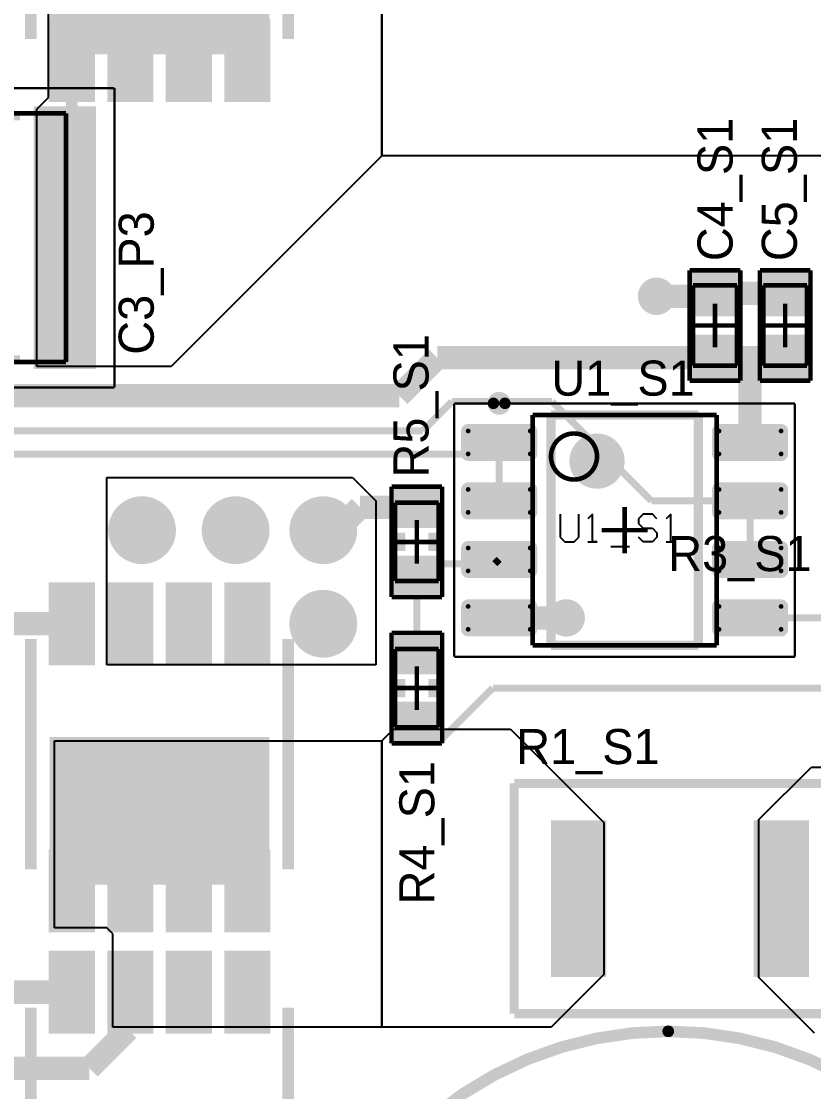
# Model space of a CAD drawing. Header units: millimetres. Extents: x 0.99 to 5.75, y 0.99 to 4.93.
# Drawn here: x 3.882 to 4.559, y 1.58 to 2.495 of the extents above; entities that cross this region are included whole.
import ezdxf

# ---------------------------------------------------------------- set-up
doc = ezdxf.new("R2010")
doc.units = ezdxf.units.MM
doc.header["$MEASUREMENT"] = 0
for name, color, linetype in [('BottomLayer', 5, 'Continuous'), ('BottomSolder', 6, 'Continuous'), ('Mechanical1', 6, 'Continuous'), ('Mechanical13', 56, 'Continuous'), ('Mechanical15', 56, 'Continuous'), ('MultiLayer', 9, 'Continuous'), ('PadHoleLayer', 156, 'Continuous'), ('TopLayer', 1, 'Continuous'), ('TopOverlay', 2, 'Continuous'), ('TopPaste', 8, 'Continuous'), ('TopSolder', 216, 'Continuous'), ('ViaHoleLayer', 16, 'Continuous')]:
    doc.layers.add(name, color=color, linetype=linetype)

# ---------------------------------------------------------------- blocks, each defined once
blk = doc.blocks.new('UCS2D151MHD1TN_1')
at = {"layer": 'BottomLayer', "const_width": 0.03}
blk.add_lwpolyline([(0.13, 0.17, 1), (0.16, 0.17, 1)], format="xyb", close=True, dxfattribs=at)
at = {"layer": 'BottomLayer'}
blk.add_solid([(-0.18, 0.14), (-0.12, 0.14), (-0.18, 0.2), (-0.12, 0.2)], dxfattribs=at)
at = {"layer": 'BottomSolder', "const_width": 0.034}
blk.add_lwpolyline([(0.128, 0.17, 1), (0.162, 0.17, 1)], format="xyb", close=True, dxfattribs=at)
at = {"layer": 'BottomSolder'}
blk.add_solid([(-0.184, 0.136), (-0.116, 0.136), (-0.184, 0.204), (-0.116, 0.204)], dxfattribs=at)
at = {"layer": 'MultiLayer', "const_width": 0.03}
blk.add_lwpolyline([(0.13, 0.17, 1), (0.16, 0.17, 1)], format="xyb", close=True, dxfattribs=at)
at = {"layer": 'MultiLayer'}
blk.add_solid([(-0.18, 0.14), (-0.12, 0.14), (-0.18, 0.2), (-0.12, 0.2)], dxfattribs=at)
at = {"layer": 'PadHoleLayer', "const_width": 0.0175}
for points in [[(-0.15875, 0.17, 1), (-0.14125, 0.17, 1)], [(0.13625, 0.17, 1), (0.15375, 0.17, 1)]]:
    blk.add_lwpolyline(points, format="xyb", close=True, dxfattribs=at)
at = {"layer": 'TopLayer', "const_width": 0.03}
blk.add_lwpolyline([(0.13, 0.17, 1), (0.16, 0.17, 1)], format="xyb", close=True, dxfattribs=at)
at = {"layer": 'TopLayer'}
blk.add_solid([(-0.18, 0.14), (-0.12, 0.14), (-0.18, 0.2), (-0.12, 0.2)], dxfattribs=at)
at = {"layer": 'TopOverlay'}
for p, q in [((-0.0550065, 0.1899838), (-0.0550065, 0.1499968)), ((-0.075, 0.1699903), (-0.0350129, 0.1699903))]:
    blk.add_line(p, q, dxfattribs=at)
for points, const_width in [([(0.3133855, 0.17, 1), (-0.3165355, 0.17, 1)], 0.01), ([(-0.3190355, 0.17, 1), (-0.3140355, 0.17, 1)], 0.005), ([(0.3108855, 0.17, 1), (0.3158855, 0.17, 1)], 0.005)]:
    blk.add_lwpolyline(points, format="xyb", close=True, dxfattribs=dict(at, const_width=const_width))
at = {"layer": 'TopSolder', "const_width": 0.034}
blk.add_lwpolyline([(0.128, 0.17, 1), (0.162, 0.17, 1)], format="xyb", close=True, dxfattribs=at)
at = {"layer": 'TopSolder'}
blk.add_solid([(-0.184, 0.136), (-0.116, 0.136), (-0.184, 0.204), (-0.116, 0.204)], dxfattribs=at)
blk = doc.blocks.new('TPH2900ENH_9')
at = {"layer": 'TopLayer'}
for points in [[(-0.031496, -0.015748), (0.031496, -0.015748), (-0.031496, 0.015748), (0.031496, 0.015748)], [(0.1009449, -0.165), (0.2190551, -0.165), (0.1009449, 0.015), (0.2190551, 0.015)], [(0.1968505, -0.015748), (0.2598425, -0.015748), (0.1968505, 0.015748), (0.2598425, 0.015748)], [(-0.031496, -0.065748), (0.031496, -0.065748), (-0.031496, -0.034252), (0.031496, -0.034252)], [(0.1968505, -0.065748), (0.2598425, -0.065748), (0.1968505, -0.034252), (0.2598425, -0.034252)], [(-0.031496, -0.115748), (0.031496, -0.115748), (-0.031496, -0.084252), (0.031496, -0.084252)], [(0.1968505, -0.115748), (0.2598425, -0.115748), (0.1968505, -0.084252), (0.2598425, -0.084252)], [(-0.031496, -0.165748), (0.031496, -0.165748), (-0.031496, -0.134252), (0.031496, -0.134252)], [(0.1968505, -0.165748), (0.2598425, -0.165748), (0.1968505, -0.134252), (0.2598425, -0.134252)]]:
    blk.add_solid(points, dxfattribs=at)
at = {"layer": 'TopOverlay', "const_width": 0.01}
for points in [[(0.21, 0.035), (0.0131496, 0.035)], [(0.21, -0.185), (0.0131496, -0.185)]]:
    blk.add_lwpolyline(points, dxfattribs=at)
at = {"layer": 'TopPaste'}
for points in [[(-0.031496, -0.015748), (0.031496, -0.015748), (-0.031496, 0.015748), (0.031496, 0.015748)], [(0.1009449, -0.165), (0.2190551, -0.165), (0.1009449, 0.015), (0.2190551, 0.015)], [(0.1968505, -0.015748), (0.2598425, -0.015748), (0.1968505, 0.015748), (0.2598425, 0.015748)], [(-0.031496, -0.065748), (0.031496, -0.065748), (-0.031496, -0.034252), (0.031496, -0.034252)], [(0.1968505, -0.065748), (0.2598425, -0.065748), (0.1968505, -0.034252), (0.2598425, -0.034252)], [(-0.031496, -0.115748), (0.031496, -0.115748), (-0.031496, -0.084252), (0.031496, -0.084252)], [(0.1968505, -0.115748), (0.2598425, -0.115748), (0.1968505, -0.084252), (0.2598425, -0.084252)], [(-0.031496, -0.165748), (0.031496, -0.165748), (-0.031496, -0.134252), (0.031496, -0.134252)], [(0.1968505, -0.165748), (0.2598425, -0.165748), (0.1968505, -0.134252), (0.2598425, -0.134252)]]:
    blk.add_solid(points, dxfattribs=at)
at = {"layer": 'TopSolder'}
for points in [[(-0.035496, -0.019748), (0.035496, -0.019748), (-0.035496, 0.019748), (0.035496, 0.019748)], [(0.0969449, -0.169), (0.2230551, -0.169), (0.0969449, 0.019), (0.2230551, 0.019)], [(0.1928505, -0.019748), (0.2638425, -0.019748), (0.1928505, 0.019748), (0.2638425, 0.019748)], [(-0.035496, -0.069748), (0.035496, -0.069748), (-0.035496, -0.030252), (0.035496, -0.030252)], [(0.1928505, -0.069748), (0.2638425, -0.069748), (0.1928505, -0.030252), (0.2638425, -0.030252)], [(-0.035496, -0.119748), (0.035496, -0.119748), (-0.035496, -0.080252), (0.035496, -0.080252)], [(0.1928505, -0.119748), (0.2638425, -0.119748), (0.1928505, -0.080252), (0.2638425, -0.080252)], [(-0.035496, -0.169748), (0.035496, -0.169748), (-0.035496, -0.130252), (0.035496, -0.130252)], [(0.1928505, -0.169748), (0.2638425, -0.169748), (0.1928505, -0.130252), (0.2638425, -0.130252)]]:
    blk.add_solid(points, dxfattribs=at)
blk = doc.blocks.new('TDK_C5750_2_M_15')
at = {"layer": 'Mechanical13', "const_width": 0.003937}
for points in [[(0.1200787, 0.1062992), (-0.1200788, 0.1062992)], [(-0.1200788, 0.1062992), (-0.1200788, -0.1062992)], [(0.1200787, 0.1062992), (0.1200787, -0.1062992)], [(0.1200787, -0.1062992), (-0.1200788, -0.1062992)]]:
    blk.add_lwpolyline(points, dxfattribs=at)
at = {"layer": 'Mechanical15'}
for points, const_width in [([(0.1614173, 0.1279527), (-0.1614173, 0.1279527)], 0.0019685), ([(-0.1614173, 0.1279527), (-0.1614173, -0.1279528)], 0.0019685), ([(0.1614173, 0.1279527), (0.1614173, -0.1279528)], 0.0019685), ([(0, 0.019685), (0, -0.0196851)], 0.003937), ([(0.019685, 0), (-0.0196851, 0)], 0.003937), ([(0.1614173, -0.1279528), (-0.1614173, -0.1279528)], 0.0019685)]:
    blk.add_lwpolyline(points, dxfattribs=dict(at, const_width=const_width))
at = {"layer": 'TopLayer'}
for points in [[(-0.0964567, -0.1082677), (-0.0964567, 0.1082677), (-0.1417323, -0.1082677), (-0.1417323, 0.1082677)], [(0.1417323, -0.1082677), (0.1417323, 0.1082677), (0.0964567, -0.1082677), (0.0964567, 0.1082677)]]:
    blk.add_solid(points, dxfattribs=at)
at = {"layer": 'TopOverlay', "const_width": 0.007874}
for points in [[(0.0807086, 0.1043307), (-0.0807087, 0.1043307)], [(0.0807086, -0.1043307), (-0.0807087, -0.1043307)]]:
    blk.add_lwpolyline(points, dxfattribs=at)
at = {"layer": 'TopPaste'}
for points in [[(-0.0964567, -0.1082677), (-0.0964567, 0.1082677), (-0.1417323, -0.1082677), (-0.1417323, 0.1082677)], [(0.1417323, -0.1082677), (0.1417323, 0.1082677), (0.0964567, -0.1082677), (0.0964567, 0.1082677)]]:
    blk.add_solid(points, dxfattribs=at)
at = {"layer": 'TopSolder'}
for points in [[(-0.0924567, -0.1122677), (-0.0924567, 0.1122677), (-0.1457323, -0.1122677), (-0.1457323, 0.1122677)], [(0.1457323, -0.1122677), (0.1457323, 0.1122677), (0.0924567, -0.1122677), (0.0924567, 0.1122677)]]:
    blk.add_solid(points, dxfattribs=at)
blk = doc.blocks.new('D0008A_N_48')
at = {"layer": 'Mechanical1'}
for p, q in [((-0.055, 0.0136144), (-0.055, -0.0060643)), ((-0.0392571, -0.0060643), (-0.0392571, 0.0136144)), ((-0.0274499, 0.0136144), (-0.0313856, 0.0096786)), ((-0.0274499, -0.01), (-0.0274499, 0.0136144)), ((0.0158431, 0.0136144), (0.0119074, 0.0096786)), ((0.0119074, 0.0096786), (0.0119074, 0.0057429)), ((0.0237146, 0.0136144), (0.0158431, 0.0136144)), ((0.0276503, 0.0096786), (0.0237146, 0.0136144)), ((0.0394575, 0.0136144), (0.0355218, 0.0096786)), ((0.0394575, -0.01), (0.0394575, 0.0136144)), ((0.0119074, 0.0057429), (0.0158431, 0.0018072)), ((0.0158431, 0.0018072), (0.0237146, 0.0018072)), ((0.0237146, 0.0018072), (0.0276503, -0.0021285)), ((-0.055, -0.0060643), (-0.0510643, -0.01)), ((-0.0431928, -0.01), (-0.0392571, -0.0060643)), ((0.0158431, -0.01), (0.0119074, -0.0060643)), ((0.0276503, -0.0060643), (0.0237146, -0.01)), ((0.0276503, -0.0021285), (0.0276503, -0.0060643)), ((-0.0510643, -0.01), (-0.0431928, -0.01)), ((-0.0313856, -0.01), (-0.0235141, -0.01)), ((-0.0235141, -0.01), (-0.0274499, -0.01)), ((-0.011707, -0.0139357), (0.0040359, -0.0139357)), ((0.0237146, -0.01), (0.0158431, -0.01)), ((0.0355218, -0.01), (0.0433933, -0.01)), ((0.0433933, -0.01), (0.0394575, -0.01))]:
    blk.add_line(p, q, dxfattribs=at)
at = {"layer": 'Mechanical13', "const_width": 0.003937}
for points in [[(-0.0787402, 0.0984252), (0.0787401, 0.0984252)], [(-0.0787402, -0.0984252), (-0.0787402, 0.0984252)], [(0.0787401, -0.0984252), (0.0787401, 0.0984252)], [(-0.0787402, -0.0984252), (0.0787401, -0.0984252)]]:
    blk.add_lwpolyline(points, dxfattribs=at)
at = {"layer": 'Mechanical13'}
for points, const_width in [([(-0.0236221, 0.0629921, 1), (-0.0629921, 0.0629921, 1)], 0.003937), ([(-0.0639763, 0.0629921, 1), (-0.0620079, 0.0629921, 1)], 0.0019685), ([(-0.0246063, 0.0629921, 1), (-0.0226379, 0.0629921, 1)], 0.0019685)]:
    blk.add_lwpolyline(points, format="xyb", close=True, dxfattribs=dict(at, const_width=const_width))
at = {"layer": 'Mechanical15'}
for points, const_width in [([(-0.1456693, 0.1082677), (0.1456693, 0.1082677)], 0.0019685), ([(-0.1456693, -0.1082677), (-0.1456693, 0.1082677)], 0.0019685), ([(0.1456693, -0.1082677), (0.1456693, 0.1082677)], 0.0019685), ([(0, -0.019685), (0, 0.019685)], 0.003937), ([(-0.0196851, 0), (0.019685, 0)], 0.003937), ([(-0.1456693, -0.1082677), (0.1456693, -0.1082677)], 0.0019685)]:
    blk.add_lwpolyline(points, dxfattribs=dict(at, const_width=const_width))
at = {"layer": 'TopLayer', "const_width": 0.0020079}
for points in [[(-0.1348228, 0.0848031, 1), (-0.132815, 0.0848031, 1)], [(-0.081752, 0.0848031, 1), (-0.0797442, 0.0848031, 1)], [(0.0797441, 0.0848031, 1), (0.0817519, 0.0848031, 1)], [(0.1328149, 0.0848031, 1), (0.1348227, 0.0848031, 1)], [(-0.1348228, 0.0651969, 1), (-0.132815, 0.0651969, 1)], [(-0.081752, 0.0651969, 1), (-0.0797442, 0.0651969, 1)], [(0.0797441, 0.0651969, 1), (0.0817519, 0.0651969, 1)], [(0.1328149, 0.0651969, 1), (0.1348227, 0.0651969, 1)], [(-0.1348228, 0.0348031, 1), (-0.132815, 0.0348031, 1)], [(-0.081752, 0.0348031, 1), (-0.0797442, 0.0348031, 1)], [(0.0797441, 0.0348031, 1), (0.0817519, 0.0348031, 1)], [(0.1328149, 0.0348031, 1), (0.1348227, 0.0348031, 1)], [(-0.1348228, 0.0151969, 1), (-0.132815, 0.0151969, 1)], [(-0.081752, 0.0151969, 1), (-0.0797442, 0.0151969, 1)], [(0.0797441, 0.0151969, 1), (0.0817519, 0.0151969, 1)], [(0.1328149, 0.0151969, 1), (0.1348227, 0.0151969, 1)], [(-0.1348228, -0.0151969, 1), (-0.132815, -0.0151969, 1)], [(-0.081752, -0.0151969, 1), (-0.0797442, -0.0151969, 1)], [(0.0797441, -0.0151969, 1), (0.0817519, -0.0151969, 1)], [(0.1328149, -0.0151969, 1), (0.1348227, -0.0151969, 1)], [(-0.1348228, -0.0348031, 1), (-0.132815, -0.0348031, 1)], [(-0.081752, -0.0348031, 1), (-0.0797442, -0.0348031, 1)], [(0.0797441, -0.0348031, 1), (0.0817519, -0.0348031, 1)], [(0.1328149, -0.0348031, 1), (0.1348227, -0.0348031, 1)], [(-0.1348228, -0.0651969, 1), (-0.132815, -0.0651969, 1)], [(-0.081752, -0.0651969, 1), (-0.0797442, -0.0651969, 1)], [(0.0797441, -0.0651969, 1), (0.0817519, -0.0651969, 1)], [(0.1328149, -0.0651969, 1), (0.1348227, -0.0651969, 1)], [(-0.1348228, -0.0848031, 1), (-0.132815, -0.0848031, 1)], [(-0.081752, -0.0848031, 1), (-0.0797442, -0.0848031, 1)], [(0.0797441, -0.0848031, 1), (0.0817519, -0.0848031, 1)], [(0.1328149, -0.0848031, 1), (0.1348227, -0.0848031, 1)]]:
    blk.add_lwpolyline(points, format="xyb", close=True, dxfattribs=at)
at = {"layer": 'TopLayer'}
for points in [[(-0.0787402, 0.0651969), (-0.0787402, 0.0848031), (-0.1358268, 0.0651969), (-0.1358268, 0.0848031)], [(-0.0807481, 0.063189), (-0.0807481, 0.086811), (-0.1338189, 0.063189), (-0.1338189, 0.086811)], [(0.1358267, 0.0651969), (0.1358267, 0.0848031), (0.0787401, 0.0651969), (0.0787401, 0.0848031)], [(0.1338188, 0.063189), (0.1338188, 0.086811), (0.080748, 0.063189), (0.080748, 0.086811)], [(-0.0807481, 0.013189), (-0.0807481, 0.036811), (-0.1338189, 0.013189), (-0.1338189, 0.036811)], [(0.1338188, 0.013189), (0.1338188, 0.036811), (0.080748, 0.013189), (0.080748, 0.036811)], [(-0.0787402, 0.0151969), (-0.0787402, 0.0348031), (-0.1358268, 0.0151969), (-0.1358268, 0.0348031)], [(0.1358267, 0.0151969), (0.1358267, 0.0348031), (0.0787401, 0.0151969), (0.0787401, 0.0348031)], [(-0.0787402, -0.0348031), (-0.0787402, -0.0151969), (-0.1358268, -0.0348031), (-0.1358268, -0.0151969)], [(-0.0807481, -0.036811), (-0.0807481, -0.013189), (-0.1338189, -0.036811), (-0.1338189, -0.013189)], [(0.1358267, -0.0348031), (0.1358267, -0.0151969), (0.0787401, -0.0348031), (0.0787401, -0.0151969)], [(0.1338188, -0.036811), (0.1338188, -0.013189), (0.080748, -0.036811), (0.080748, -0.013189)], [(-0.0807481, -0.086811), (-0.0807481, -0.063189), (-0.1338189, -0.086811), (-0.1338189, -0.063189)], [(0.1338188, -0.086811), (0.1338188, -0.063189), (0.080748, -0.086811), (0.080748, -0.063189)], [(-0.0787402, -0.0848031), (-0.0787402, -0.0651969), (-0.1358268, -0.0848031), (-0.1358268, -0.0651969)], [(0.1358267, -0.0848031), (0.1358267, -0.0651969), (0.0787401, -0.0848031), (0.0787401, -0.0651969)]]:
    blk.add_solid(points, dxfattribs=at)
at = {"layer": 'TopOverlay'}
for points, const_width in [([(-0.1023622, 0.1084646, 1), (-0.1122048, 0.1084646, 1)], 0.0098425), ([(-0.1146654, 0.1084646, 1), (-0.1097442, 0.1084646, 1)], 0.0049212), ([(-0.1048228, 0.1084646, 1), (-0.0999016, 0.1084646, 1)], 0.0049212), ([(-0.0118111, 0.0590551, 1), (-0.0354331, 0.0590551, 1)], 0.023622), ([(-0.0413386, 0.0590551, 1), (-0.0295276, 0.0590551, 1)], 0.011811), ([(-0.0177166, 0.0590551, 1), (-0.0059056, 0.0590551, 1)], 0.011811)]:
    blk.add_lwpolyline(points, format="xyb", close=True, dxfattribs=dict(at, const_width=const_width))
at = {"layer": 'TopOverlay', "const_width": 0.007874}
for points in [[(-0.0629922, 0.0984252), (0.0629921, 0.0984252)], [(-0.0629922, -0.0984252), (-0.0629922, 0.0984252)], [(0.0629921, -0.0984252), (0.0629921, 0.0984252)], [(-0.0629922, -0.0984252), (0.0629921, -0.0984252)]]:
    blk.add_lwpolyline(points, dxfattribs=at)
at = {"layer": 'TopPaste', "const_width": 0.0020079}
for points in [[(-0.1348228, 0.0848031, 1), (-0.132815, 0.0848031, 1)], [(-0.081752, 0.0848031, 1), (-0.0797442, 0.0848031, 1)], [(0.0797441, 0.0848031, 1), (0.0817519, 0.0848031, 1)], [(0.1328149, 0.0848031, 1), (0.1348227, 0.0848031, 1)], [(-0.1348228, 0.0651969, 1), (-0.132815, 0.0651969, 1)], [(-0.081752, 0.0651969, 1), (-0.0797442, 0.0651969, 1)], [(0.0797441, 0.0651969, 1), (0.0817519, 0.0651969, 1)], [(0.1328149, 0.0651969, 1), (0.1348227, 0.0651969, 1)], [(-0.1348228, 0.0348031, 1), (-0.132815, 0.0348031, 1)], [(-0.081752, 0.0348031, 1), (-0.0797442, 0.0348031, 1)], [(0.0797441, 0.0348031, 1), (0.0817519, 0.0348031, 1)], [(0.1328149, 0.0348031, 1), (0.1348227, 0.0348031, 1)], [(-0.1348228, 0.0151969, 1), (-0.132815, 0.0151969, 1)], [(-0.081752, 0.0151969, 1), (-0.0797442, 0.0151969, 1)], [(0.0797441, 0.0151969, 1), (0.0817519, 0.0151969, 1)], [(0.1328149, 0.0151969, 1), (0.1348227, 0.0151969, 1)], [(-0.1348228, -0.0151969, 1), (-0.132815, -0.0151969, 1)], [(-0.081752, -0.0151969, 1), (-0.0797442, -0.0151969, 1)], [(0.0797441, -0.0151969, 1), (0.0817519, -0.0151969, 1)], [(0.1328149, -0.0151969, 1), (0.1348227, -0.0151969, 1)], [(-0.1348228, -0.0348031, 1), (-0.132815, -0.0348031, 1)], [(-0.081752, -0.0348031, 1), (-0.0797442, -0.0348031, 1)], [(0.0797441, -0.0348031, 1), (0.0817519, -0.0348031, 1)], [(0.1328149, -0.0348031, 1), (0.1348227, -0.0348031, 1)], [(-0.1348228, -0.0651969, 1), (-0.132815, -0.0651969, 1)], [(-0.081752, -0.0651969, 1), (-0.0797442, -0.0651969, 1)], [(0.0797441, -0.0651969, 1), (0.0817519, -0.0651969, 1)], [(0.1328149, -0.0651969, 1), (0.1348227, -0.0651969, 1)], [(-0.1348228, -0.0848031, 1), (-0.132815, -0.0848031, 1)], [(-0.081752, -0.0848031, 1), (-0.0797442, -0.0848031, 1)], [(0.0797441, -0.0848031, 1), (0.0817519, -0.0848031, 1)], [(0.1328149, -0.0848031, 1), (0.1348227, -0.0848031, 1)]]:
    blk.add_lwpolyline(points, format="xyb", close=True, dxfattribs=at)
at = {"layer": 'TopPaste'}
for points in [[(-0.0787402, 0.0651969), (-0.0787402, 0.0848031), (-0.1358268, 0.0651969), (-0.1358268, 0.0848031)], [(-0.0807481, 0.063189), (-0.0807481, 0.086811), (-0.1338189, 0.063189), (-0.1338189, 0.086811)], [(0.1358267, 0.0651969), (0.1358267, 0.0848031), (0.0787401, 0.0651969), (0.0787401, 0.0848031)], [(0.1338188, 0.063189), (0.1338188, 0.086811), (0.080748, 0.063189), (0.080748, 0.086811)], [(-0.0807481, 0.013189), (-0.0807481, 0.036811), (-0.1338189, 0.013189), (-0.1338189, 0.036811)], [(0.1338188, 0.013189), (0.1338188, 0.036811), (0.080748, 0.013189), (0.080748, 0.036811)], [(-0.0787402, 0.0151969), (-0.0787402, 0.0348031), (-0.1358268, 0.0151969), (-0.1358268, 0.0348031)], [(0.1358267, 0.0151969), (0.1358267, 0.0348031), (0.0787401, 0.0151969), (0.0787401, 0.0348031)], [(-0.0787402, -0.0348031), (-0.0787402, -0.0151969), (-0.1358268, -0.0348031), (-0.1358268, -0.0151969)], [(-0.0807481, -0.036811), (-0.0807481, -0.013189), (-0.1338189, -0.036811), (-0.1338189, -0.013189)], [(0.1358267, -0.0348031), (0.1358267, -0.0151969), (0.0787401, -0.0348031), (0.0787401, -0.0151969)], [(0.1338188, -0.036811), (0.1338188, -0.013189), (0.080748, -0.036811), (0.080748, -0.013189)], [(-0.0807481, -0.086811), (-0.0807481, -0.063189), (-0.1338189, -0.086811), (-0.1338189, -0.063189)], [(0.1338188, -0.086811), (0.1338188, -0.063189), (0.080748, -0.086811), (0.080748, -0.063189)], [(-0.0787402, -0.0848031), (-0.0787402, -0.0651969), (-0.1358268, -0.0848031), (-0.1358268, -0.0651969)], [(0.1358267, -0.0848031), (0.1358267, -0.0651969), (0.0787401, -0.0848031), (0.0787401, -0.0651969)]]:
    blk.add_solid(points, dxfattribs=at)
at = {"layer": 'TopSolder', "const_width": 0.0060079}
for points in [[(-0.1368228, 0.0848031, 1), (-0.130815, 0.0848031, 1)], [(-0.083752, 0.0848031, 1), (-0.0777442, 0.0848031, 1)], [(0.0777441, 0.0848031, 1), (0.0837519, 0.0848031, 1)], [(0.1308149, 0.0848031, 1), (0.1368227, 0.0848031, 1)], [(-0.1368228, 0.0651969, 1), (-0.130815, 0.0651969, 1)], [(-0.083752, 0.0651969, 1), (-0.0777442, 0.0651969, 1)], [(0.0777441, 0.0651969, 1), (0.0837519, 0.0651969, 1)], [(0.1308149, 0.0651969, 1), (0.1368227, 0.0651969, 1)], [(-0.1368228, 0.0348031, 1), (-0.130815, 0.0348031, 1)], [(-0.083752, 0.0348031, 1), (-0.0777442, 0.0348031, 1)], [(0.0777441, 0.0348031, 1), (0.0837519, 0.0348031, 1)], [(0.1308149, 0.0348031, 1), (0.1368227, 0.0348031, 1)], [(-0.1368228, 0.0151969, 1), (-0.130815, 0.0151969, 1)], [(-0.083752, 0.0151969, 1), (-0.0777442, 0.0151969, 1)], [(0.0777441, 0.0151969, 1), (0.0837519, 0.0151969, 1)], [(0.1308149, 0.0151969, 1), (0.1368227, 0.0151969, 1)], [(-0.1368228, -0.0151969, 1), (-0.130815, -0.0151969, 1)], [(-0.083752, -0.0151969, 1), (-0.0777442, -0.0151969, 1)], [(0.0777441, -0.0151969, 1), (0.0837519, -0.0151969, 1)], [(0.1308149, -0.0151969, 1), (0.1368227, -0.0151969, 1)], [(-0.1368228, -0.0348031, 1), (-0.130815, -0.0348031, 1)], [(-0.083752, -0.0348031, 1), (-0.0777442, -0.0348031, 1)], [(0.0777441, -0.0348031, 1), (0.0837519, -0.0348031, 1)], [(0.1308149, -0.0348031, 1), (0.1368227, -0.0348031, 1)], [(-0.1368228, -0.0651969, 1), (-0.130815, -0.0651969, 1)], [(-0.083752, -0.0651969, 1), (-0.0777442, -0.0651969, 1)], [(0.0777441, -0.0651969, 1), (0.0837519, -0.0651969, 1)], [(0.1308149, -0.0651969, 1), (0.1368227, -0.0651969, 1)], [(-0.1368228, -0.0848031, 1), (-0.130815, -0.0848031, 1)], [(-0.083752, -0.0848031, 1), (-0.0777442, -0.0848031, 1)], [(0.0777441, -0.0848031, 1), (0.0837519, -0.0848031, 1)], [(0.1308149, -0.0848031, 1), (0.1368227, -0.0848031, 1)]]:
    blk.add_lwpolyline(points, format="xyb", close=True, dxfattribs=at)
at = {"layer": 'TopSolder'}
for points in [[(-0.0747402, 0.0651969), (-0.0747402, 0.0848031), (-0.1398268, 0.0651969), (-0.1398268, 0.0848031)], [(-0.0807481, 0.059189), (-0.0807481, 0.090811), (-0.1338189, 0.059189), (-0.1338189, 0.090811)], [(0.1398267, 0.0651969), (0.1398267, 0.0848031), (0.0747401, 0.0651969), (0.0747401, 0.0848031)], [(0.1338188, 0.059189), (0.1338188, 0.090811), (0.080748, 0.059189), (0.080748, 0.090811)], [(-0.0807481, 0.009189), (-0.0807481, 0.040811), (-0.1338189, 0.009189), (-0.1338189, 0.040811)], [(0.1338188, 0.009189), (0.1338188, 0.040811), (0.080748, 0.009189), (0.080748, 0.040811)], [(-0.0747402, 0.0151969), (-0.0747402, 0.0348031), (-0.1398268, 0.0151969), (-0.1398268, 0.0348031)], [(0.1398267, 0.0151969), (0.1398267, 0.0348031), (0.0747401, 0.0151969), (0.0747401, 0.0348031)], [(-0.0747402, -0.0348031), (-0.0747402, -0.0151969), (-0.1398268, -0.0348031), (-0.1398268, -0.0151969)], [(-0.0807481, -0.040811), (-0.0807481, -0.009189), (-0.1338189, -0.040811), (-0.1338189, -0.009189)], [(0.1398267, -0.0348031), (0.1398267, -0.0151969), (0.0747401, -0.0348031), (0.0747401, -0.0151969)], [(0.1338188, -0.040811), (0.1338188, -0.009189), (0.080748, -0.040811), (0.080748, -0.009189)], [(-0.0807481, -0.090811), (-0.0807481, -0.059189), (-0.1338189, -0.090811), (-0.1338189, -0.059189)], [(0.1338188, -0.090811), (0.1338188, -0.059189), (0.080748, -0.090811), (0.080748, -0.059189)], [(-0.0747402, -0.0848031), (-0.0747402, -0.0651969), (-0.1398268, -0.0848031), (-0.1398268, -0.0651969)], [(0.1398267, -0.0848031), (0.1398267, -0.0651969), (0.0747401, -0.0848031), (0.0747401, -0.0651969)]]:
    blk.add_solid(points, dxfattribs=at)
blk = doc.blocks.new('J1_0603_49')
at = {"layer": 'Mechanical13', "const_width": 0.003937}
for points in [[(-0.0334645, -0.0187007), (-0.0334645, 0.0187009)], [(0.0334646, 0.0187009), (-0.0334645, 0.0187009)], [(0.0334646, -0.0187007), (0.0334646, 0.0187009)], [(0.0334646, -0.0187007), (-0.0334645, -0.0187007)]]:
    blk.add_lwpolyline(points, dxfattribs=at)
at = {"layer": 'Mechanical15', "const_width": 0.003937}
for points in [[(-0.047244, -0.0216535), (-0.047244, 0.0216536)], [(0.0472442, 0.0216536), (-0.047244, 0.0216536)], [(1e-07, -0.0187007), (1e-07, 0.0187009)], [(0.0472442, -0.0216535), (0.0472442, 0.0216536)], [(0.0187008, 1e-07), (-0.0187007, 1e-07)], [(0.0472442, -0.0216535), (-0.047244, -0.0216535)]]:
    blk.add_lwpolyline(points, dxfattribs=at)
at = {"layer": 'TopLayer'}
for points in [[(-0.015748, -0.0177164), (-0.015748, 0.0177166), (-0.043307, -0.0177164), (-0.043307, 0.0177166)], [(0.0433071, -0.0177164), (0.0433071, 0.0177166), (0.0157481, -0.0177164), (0.0157481, 0.0177166)]]:
    blk.add_solid(points, dxfattribs=at)
at = {"layer": 'TopOverlay', "const_width": 0.007874}
for points in [[(0.0078741, 0.0137796), (-0.007874, 0.0137796)], [(0.0078741, -0.0137795), (-0.007874, -0.0137795)]]:
    blk.add_lwpolyline(points, dxfattribs=at)
at = {"layer": 'TopPaste'}
for points in [[(-0.015748, -0.0177164), (-0.015748, 0.0177166), (-0.043307, -0.0177164), (-0.043307, 0.0177166)], [(0.0433071, -0.0177164), (0.0433071, 0.0177166), (0.0157481, -0.0177164), (0.0157481, 0.0177166)]]:
    blk.add_solid(points, dxfattribs=at)
at = {"layer": 'TopSolder'}
for points in [[(-0.011748, -0.0217164), (-0.011748, 0.0217166), (-0.047307, -0.0217164), (-0.047307, 0.0217166)], [(0.0473071, -0.0217164), (0.0473071, 0.0217166), (0.0117481, -0.0217164), (0.0117481, 0.0217166)]]:
    blk.add_solid(points, dxfattribs=at)
blk = doc.blocks.new('J1_0603_50')
at = {"layer": 'Mechanical13', "const_width": 0.003937}
for points in [[(-0.0334645, -0.0187007), (-0.0334645, 0.0187009)], [(0.0334646, 0.0187009), (-0.0334645, 0.0187009)], [(0.0334646, -0.0187007), (0.0334646, 0.0187009)], [(0.0334646, -0.0187007), (-0.0334645, -0.0187007)]]:
    blk.add_lwpolyline(points, dxfattribs=at)
at = {"layer": 'Mechanical15', "const_width": 0.003937}
for points in [[(-0.047244, -0.0216535), (-0.047244, 0.0216536)], [(0.0472442, 0.0216536), (-0.047244, 0.0216536)], [(1e-07, -0.0187007), (1e-07, 0.0187009)], [(0.0472442, -0.0216535), (0.0472442, 0.0216536)], [(0.0187008, 1e-07), (-0.0187007, 1e-07)], [(0.0472442, -0.0216535), (-0.047244, -0.0216535)]]:
    blk.add_lwpolyline(points, dxfattribs=at)
at = {"layer": 'TopLayer'}
for points in [[(-0.015748, -0.0177164), (-0.015748, 0.0177166), (-0.043307, -0.0177164), (-0.043307, 0.0177166)], [(0.0433071, -0.0177164), (0.0433071, 0.0177166), (0.0157481, -0.0177164), (0.0157481, 0.0177166)]]:
    blk.add_solid(points, dxfattribs=at)
at = {"layer": 'TopOverlay', "const_width": 0.007874}
for points in [[(0.0078741, 0.0137796), (-0.007874, 0.0137796)], [(0.0078741, -0.0137795), (-0.007874, -0.0137795)]]:
    blk.add_lwpolyline(points, dxfattribs=at)
at = {"layer": 'TopPaste'}
for points in [[(-0.015748, -0.0177164), (-0.015748, 0.0177166), (-0.043307, -0.0177164), (-0.043307, 0.0177166)], [(0.0433071, -0.0177164), (0.0433071, 0.0177166), (0.0157481, -0.0177164), (0.0157481, 0.0177166)]]:
    blk.add_solid(points, dxfattribs=at)
at = {"layer": 'TopSolder'}
for points in [[(-0.011748, -0.0217164), (-0.011748, 0.0217166), (-0.047307, -0.0217164), (-0.047307, 0.0217166)], [(0.0473071, -0.0217164), (0.0473071, 0.0217166), (0.0117481, -0.0217164), (0.0117481, 0.0217166)]]:
    blk.add_solid(points, dxfattribs=at)
blk = doc.blocks.new('R___2512_53')
at = {"layer": 'TopLayer'}
for points in [[(-0.1062991, -0.0629921), (-0.0669291, -0.0629921), (-0.1062991, 0.0629921), (-0.0669291, 0.0629921)], [(0.0669292, -0.0629921), (0.1062992, -0.0629921), (0.0669292, 0.0629921), (0.1062992, 0.0629921)]]:
    blk.add_solid(points, dxfattribs=at)
at = {"layer": 'TopOverlay', "const_width": 0.007874}
for points in [[(-0.1417322, 0), (-0.1417322, 0.0984252)], [(-0.1417322, 0.0984252), (0.1417323, 0.0984252)], [(0.1417323, -0.0984252), (0.1417323, 0.0984252)], [(-0.1417322, -0.0984252), (-0.1417322, 0)], [(-0.1417322, -0.0984252), (0.1417323, -0.0984252)]]:
    blk.add_lwpolyline(points, dxfattribs=at)
at = {"layer": 'TopPaste'}
for points in [[(-0.1062991, -0.0629921), (-0.0669291, -0.0629921), (-0.1062991, 0.0629921), (-0.0669291, 0.0629921)], [(0.0669292, -0.0629921), (0.1062992, -0.0629921), (0.0669292, 0.0629921), (0.1062992, 0.0629921)]]:
    blk.add_solid(points, dxfattribs=at)
at = {"layer": 'TopSolder'}
for points in [[(-0.1102991, -0.0669921), (-0.0629291, -0.0669921), (-0.1102991, 0.0669921), (-0.0629291, 0.0669921)], [(0.0629292, -0.0669921), (0.1102992, -0.0669921), (0.0629292, 0.0669921), (0.1102992, 0.0669921)]]:
    blk.add_solid(points, dxfattribs=at)
blk = doc.blocks.new('1608_0603__55')
at = {"layer": 'Mechanical13', "const_width": 0.003937}
for points in [[(-0.0344488, 0.0187009), (-0.0344488, -0.0187007)], [(-0.0344488, 0.0187009), (0.0344489, 0.0187009)], [(0.0344489, 0.0187009), (0.0344489, -0.0187007)], [(-0.0344488, -0.0187007), (0.0344489, -0.0187007)]]:
    blk.add_lwpolyline(points, dxfattribs=at)
at = {"layer": 'Mechanical15', "const_width": 0.003937}
for points in [[(-0.047244, 0.0216536), (-0.047244, -0.0216535)], [(-0.047244, 0.0216536), (0.0472441, 0.0216536)], [(1e-07, 0.0187009), (1e-07, -0.0187007)], [(0.0472441, 0.0216536), (0.0472441, -0.0216535)], [(-0.0187007, 1e-07), (0.0187008, 1e-07)], [(-0.047244, -0.0216535), (0.0472441, -0.0216535)]]:
    blk.add_lwpolyline(points, dxfattribs=at)
at = {"layer": 'TopLayer'}
for points in [[(-0.011811, -0.0177164), (-0.011811, 0.0177166), (-0.043307, -0.0177164), (-0.043307, 0.0177166)], [(0.0433071, -0.0177164), (0.0433071, 0.0177166), (0.0118111, -0.0177164), (0.0118111, 0.0177166)]]:
    blk.add_solid(points, dxfattribs=at)
at = {"layer": 'TopPaste'}
for points in [[(-0.011811, -0.0177164), (-0.011811, 0.0177166), (-0.043307, -0.0177164), (-0.043307, 0.0177166)], [(0.0433071, -0.0177164), (0.0433071, 0.0177166), (0.0118111, -0.0177164), (0.0118111, 0.0177166)]]:
    blk.add_solid(points, dxfattribs=at)
at = {"layer": 'TopSolder'}
for points in [[(-0.007811, -0.0217164), (-0.007811, 0.0217166), (-0.047307, -0.0217164), (-0.047307, 0.0217166)], [(0.0473071, -0.0217164), (0.0473071, 0.0217166), (0.0078111, -0.0217164), (0.0078111, 0.0217166)]]:
    blk.add_solid(points, dxfattribs=at)
blk = doc.blocks.new('1608_0603__56')
at = {"layer": 'Mechanical13', "const_width": 0.003937}
for points in [[(-0.0344488, 0.0187009), (-0.0344488, -0.0187007)], [(-0.0344488, 0.0187009), (0.0344489, 0.0187009)], [(0.0344489, 0.0187009), (0.0344489, -0.0187007)], [(-0.0344488, -0.0187007), (0.0344489, -0.0187007)]]:
    blk.add_lwpolyline(points, dxfattribs=at)
at = {"layer": 'Mechanical15', "const_width": 0.003937}
for points in [[(-0.047244, 0.0216536), (-0.047244, -0.0216535)], [(-0.047244, 0.0216536), (0.0472441, 0.0216536)], [(1e-07, 0.0187009), (1e-07, -0.0187007)], [(0.0472441, 0.0216536), (0.0472441, -0.0216535)], [(-0.0187007, 1e-07), (0.0187008, 1e-07)], [(-0.047244, -0.0216535), (0.0472441, -0.0216535)]]:
    blk.add_lwpolyline(points, dxfattribs=at)
at = {"layer": 'TopLayer'}
for points in [[(-0.011811, -0.0177164), (-0.011811, 0.0177166), (-0.043307, -0.0177164), (-0.043307, 0.0177166)], [(0.0433071, -0.0177164), (0.0433071, 0.0177166), (0.0118111, -0.0177164), (0.0118111, 0.0177166)]]:
    blk.add_solid(points, dxfattribs=at)
at = {"layer": 'TopPaste'}
for points in [[(-0.011811, -0.0177164), (-0.011811, 0.0177166), (-0.043307, -0.0177164), (-0.043307, 0.0177166)], [(0.0433071, -0.0177164), (0.0433071, 0.0177166), (0.0118111, -0.0177164), (0.0118111, 0.0177166)]]:
    blk.add_solid(points, dxfattribs=at)
at = {"layer": 'TopSolder'}
for points in [[(-0.007811, -0.0217164), (-0.007811, 0.0217166), (-0.047307, -0.0217164), (-0.047307, 0.0217166)], [(0.0473071, -0.0217164), (0.0473071, 0.0217166), (0.0078111, -0.0217164), (0.0078111, 0.0217166)]]:
    blk.add_solid(points, dxfattribs=at)
blk = doc.blocks.new('TPH2900ENH_60')
at = {"layer": 'TopLayer'}
for points in [[(-0.031496, -0.015748), (0.031496, -0.015748), (-0.031496, 0.015748), (0.031496, 0.015748)], [(0.1009449, -0.165), (0.2190551, -0.165), (0.1009449, 0.015), (0.2190551, 0.015)], [(0.1968505, -0.015748), (0.2598425, -0.015748), (0.1968505, 0.015748), (0.2598425, 0.015748)], [(-0.031496, -0.065748), (0.031496, -0.065748), (-0.031496, -0.034252), (0.031496, -0.034252)], [(0.1968505, -0.065748), (0.2598425, -0.065748), (0.1968505, -0.034252), (0.2598425, -0.034252)], [(-0.031496, -0.115748), (0.031496, -0.115748), (-0.031496, -0.084252), (0.031496, -0.084252)], [(0.1968505, -0.115748), (0.2598425, -0.115748), (0.1968505, -0.084252), (0.2598425, -0.084252)], [(-0.031496, -0.165748), (0.031496, -0.165748), (-0.031496, -0.134252), (0.031496, -0.134252)], [(0.1968505, -0.165748), (0.2598425, -0.165748), (0.1968505, -0.134252), (0.2598425, -0.134252)]]:
    blk.add_solid(points, dxfattribs=at)
at = {"layer": 'TopOverlay', "const_width": 0.01}
for points in [[(0.21, 0.035), (0.0131496, 0.035)], [(0.21, -0.185), (0.0131496, -0.185)]]:
    blk.add_lwpolyline(points, dxfattribs=at)
at = {"layer": 'TopPaste'}
for points in [[(-0.031496, -0.015748), (0.031496, -0.015748), (-0.031496, 0.015748), (0.031496, 0.015748)], [(0.1009449, -0.165), (0.2190551, -0.165), (0.1009449, 0.015), (0.2190551, 0.015)], [(0.1968505, -0.015748), (0.2598425, -0.015748), (0.1968505, 0.015748), (0.2598425, 0.015748)], [(-0.031496, -0.065748), (0.031496, -0.065748), (-0.031496, -0.034252), (0.031496, -0.034252)], [(0.1968505, -0.065748), (0.2598425, -0.065748), (0.1968505, -0.034252), (0.2598425, -0.034252)], [(-0.031496, -0.115748), (0.031496, -0.115748), (-0.031496, -0.084252), (0.031496, -0.084252)], [(0.1968505, -0.115748), (0.2598425, -0.115748), (0.1968505, -0.084252), (0.2598425, -0.084252)], [(-0.031496, -0.165748), (0.031496, -0.165748), (-0.031496, -0.134252), (0.031496, -0.134252)], [(0.1968505, -0.165748), (0.2598425, -0.165748), (0.1968505, -0.134252), (0.2598425, -0.134252)]]:
    blk.add_solid(points, dxfattribs=at)
at = {"layer": 'TopSolder'}
for points in [[(-0.035496, -0.019748), (0.035496, -0.019748), (-0.035496, 0.019748), (0.035496, 0.019748)], [(0.0969449, -0.169), (0.2230551, -0.169), (0.0969449, 0.019), (0.2230551, 0.019)], [(0.1928505, -0.019748), (0.2638425, -0.019748), (0.1928505, 0.019748), (0.2638425, 0.019748)], [(-0.035496, -0.069748), (0.035496, -0.069748), (-0.035496, -0.030252), (0.035496, -0.030252)], [(0.1928505, -0.069748), (0.2638425, -0.069748), (0.1928505, -0.030252), (0.2638425, -0.030252)], [(-0.035496, -0.119748), (0.035496, -0.119748), (-0.035496, -0.080252), (0.035496, -0.080252)], [(0.1928505, -0.119748), (0.2638425, -0.119748), (0.1928505, -0.080252), (0.2638425, -0.080252)], [(-0.035496, -0.169748), (0.035496, -0.169748), (-0.035496, -0.130252), (0.035496, -0.130252)], [(0.1928505, -0.169748), (0.2638425, -0.169748), (0.1928505, -0.130252), (0.2638425, -0.130252)]]:
    blk.add_solid(points, dxfattribs=at)
blk = doc.blocks.new('TPH2900ENH_61')
at = {"layer": 'TopLayer'}
for points in [[(-0.031496, -0.015748), (0.031496, -0.015748), (-0.031496, 0.015748), (0.031496, 0.015748)], [(0.1009449, -0.165), (0.2190551, -0.165), (0.1009449, 0.015), (0.2190551, 0.015)], [(0.1968505, -0.015748), (0.2598425, -0.015748), (0.1968505, 0.015748), (0.2598425, 0.015748)], [(-0.031496, -0.065748), (0.031496, -0.065748), (-0.031496, -0.034252), (0.031496, -0.034252)], [(0.1968505, -0.065748), (0.2598425, -0.065748), (0.1968505, -0.034252), (0.2598425, -0.034252)], [(-0.031496, -0.115748), (0.031496, -0.115748), (-0.031496, -0.084252), (0.031496, -0.084252)], [(0.1968505, -0.115748), (0.2598425, -0.115748), (0.1968505, -0.084252), (0.2598425, -0.084252)], [(-0.031496, -0.165748), (0.031496, -0.165748), (-0.031496, -0.134252), (0.031496, -0.134252)], [(0.1968505, -0.165748), (0.2598425, -0.165748), (0.1968505, -0.134252), (0.2598425, -0.134252)]]:
    blk.add_solid(points, dxfattribs=at)
at = {"layer": 'TopOverlay', "const_width": 0.01}
for points in [[(0.21, 0.035), (0.0131496, 0.035)], [(0.21, -0.185), (0.0131496, -0.185)]]:
    blk.add_lwpolyline(points, dxfattribs=at)
at = {"layer": 'TopPaste'}
for points in [[(-0.031496, -0.015748), (0.031496, -0.015748), (-0.031496, 0.015748), (0.031496, 0.015748)], [(0.1009449, -0.165), (0.2190551, -0.165), (0.1009449, 0.015), (0.2190551, 0.015)], [(0.1968505, -0.015748), (0.2598425, -0.015748), (0.1968505, 0.015748), (0.2598425, 0.015748)], [(-0.031496, -0.065748), (0.031496, -0.065748), (-0.031496, -0.034252), (0.031496, -0.034252)], [(0.1968505, -0.065748), (0.2598425, -0.065748), (0.1968505, -0.034252), (0.2598425, -0.034252)], [(-0.031496, -0.115748), (0.031496, -0.115748), (-0.031496, -0.084252), (0.031496, -0.084252)], [(0.1968505, -0.115748), (0.2598425, -0.115748), (0.1968505, -0.084252), (0.2598425, -0.084252)], [(-0.031496, -0.165748), (0.031496, -0.165748), (-0.031496, -0.134252), (0.031496, -0.134252)], [(0.1968505, -0.165748), (0.2598425, -0.165748), (0.1968505, -0.134252), (0.2598425, -0.134252)]]:
    blk.add_solid(points, dxfattribs=at)
at = {"layer": 'TopSolder'}
for points in [[(-0.035496, -0.019748), (0.035496, -0.019748), (-0.035496, 0.019748), (0.035496, 0.019748)], [(0.0969449, -0.169), (0.2230551, -0.169), (0.0969449, 0.019), (0.2230551, 0.019)], [(0.1928505, -0.019748), (0.2638425, -0.019748), (0.1928505, 0.019748), (0.2638425, 0.019748)], [(-0.035496, -0.069748), (0.035496, -0.069748), (-0.035496, -0.030252), (0.035496, -0.030252)], [(0.1928505, -0.069748), (0.2638425, -0.069748), (0.1928505, -0.030252), (0.2638425, -0.030252)], [(-0.035496, -0.119748), (0.035496, -0.119748), (-0.035496, -0.080252), (0.035496, -0.080252)], [(0.1928505, -0.119748), (0.2638425, -0.119748), (0.1928505, -0.080252), (0.2638425, -0.080252)], [(-0.035496, -0.169748), (0.035496, -0.169748), (-0.035496, -0.130252), (0.035496, -0.130252)], [(0.1928505, -0.169748), (0.2638425, -0.169748), (0.1928505, -0.130252), (0.2638425, -0.130252)]]:
    blk.add_solid(points, dxfattribs=at)

msp = doc.modelspace()

# ---------------------------------------------------------------- linework, layer by layer
at = {"layer": 'BottomLayer'}
for points, const_width in [([(4.419, 2.26, 1), (4.431, 2.26, 1)], 0.012), ([(3.9725, 2.06, 1), (3.9975, 2.06, 1)], 0.025), ([(4.0525, 2.06, 1), (4.0775, 2.06, 1)], 0.025), ([(4.1275, 2.06, 1), (4.1525, 2.06, 1)], 0.025), ([(4.1275, 1.98, 1), (4.1525, 1.98, 1)], 0.025), ([(4.3417166, 1.985, 1), (4.3537166, 1.985, 1)], 0.012)]:
    msp.add_lwpolyline(points, format="xyb", close=True, dxfattribs=dict(at, const_width=const_width))
at = {"layer": 'BottomSolder'}
for points, const_width in [([(4.417, 2.26, 1), (4.433, 2.26, 1)], 0.016), ([(3.9705, 2.06, 1), (3.9995, 2.06, 1)], 0.029), ([(4.0505, 2.06, 1), (4.0795, 2.06, 1)], 0.029), ([(4.1255, 2.06, 1), (4.1545, 2.06, 1)], 0.029), ([(4.1255, 1.98, 1), (4.1545, 1.98, 1)], 0.029), ([(4.3397166, 1.985, 1), (4.3557166, 1.985, 1)], 0.016)]:
    msp.add_lwpolyline(points, format="xyb", close=True, dxfattribs=dict(at, const_width=const_width))
at = {"layer": 'MultiLayer'}
for points, const_width in [([(4.419, 2.26, 1), (4.431, 2.26, 1)], 0.012), ([(3.9725, 2.06, 1), (3.9975, 2.06, 1)], 0.025), ([(4.0525, 2.06, 1), (4.0775, 2.06, 1)], 0.025), ([(4.1275, 2.06, 1), (4.1525, 2.06, 1)], 0.025), ([(4.1275, 1.98, 1), (4.1525, 1.98, 1)], 0.025), ([(4.3417166, 1.985, 1), (4.3537166, 1.985, 1)], 0.012)]:
    msp.add_lwpolyline(points, format="xyb", close=True, dxfattribs=dict(at, const_width=const_width))
at = {"layer": 'TopLayer'}
for p, q in [((3.905, 2.43), (3.905, 2.595)), ((4.19, 2.3800001), (4.19, 2.595)), ((4.19, 2.595), (4.19, 2.3800001)), ((3.895, 2.42), (3.905, 2.43)), ((3.895, 2.2), (3.895, 2.42)), ((4.19, 2.3800001), (4.0100004, 2.2000003)), ((4.915, 2.3799999), (4.19, 2.3800001)), ((4.0100004, 2.2000003), (3.895, 2.2)), ((3.955, 1.945), (3.955, 2.105)), ((3.955, 2.105), (4.165, 2.105)), ((4.165, 2.105), (4.185, 2.085)), ((4.185, 2.085), (4.185, 1.945)), ((4.185, 1.945), (3.955, 1.945)), ((4.19, 1.88), (4.2, 1.89)), ((4.2, 1.89), (4.3, 1.89)), ((4.3, 1.89), (4.38, 1.81)), ((3.91, 1.72), (3.91, 1.88)), ((3.91, 1.88), (4.19, 1.88)), ((4.19, 1.635), (4.19, 1.88)), ((4.19, 1.88), (4.19, 1.635)), ((4.5125, 1.8125), (4.5575, 1.8575)), ((4.5575, 1.8575), (4.7725, 1.8575)), ((4.5125, 1.6775), (4.5125, 1.8125)), ((4.38, 1.81), (4.38, 1.68)), ((3.955, 1.72), (3.91, 1.72)), ((3.96, 1.715), (3.955, 1.72)), ((3.96, 1.635), (3.96, 1.715)), ((4.38, 1.68), (4.335, 1.635)), ((4.5599994, 1.6299998), (4.5125, 1.6775)), ((4.19, 1.635), (3.96, 1.635)), ((3.96, 1.635), (3.96, 1.635)), ((4.335, 1.635), (4.19, 1.635))]:
    msp.add_line(p, q, dxfattribs=at)
for points, const_width in [([(3.925, 2.3159055), (3.925, 2.4616535)], 0.01), ([(4.425, 2.26), (4.4724408, 2.26)], 0.02), ([(4.4724408, 2.26), (4.4749999, 2.2625591)], 0.02), ([(4.4749999, 2.2625591), (4.5349999, 2.2625591)], 0.02), ([(4.205, 2.175), (4.2374409, 2.2074409)], 0.02), ([(4.2374409, 2.2074409), (4.4718108, 2.2074409)], 0.02), ([(4.4749999, 2.207441), (4.5049999, 2.207441)], 0.02), ([(4.5049999, 2.207441), (4.5349999, 2.207441)], 0.02), ([(4.5049999, 2.1350001), (4.5049999, 2.207441)], 0.02), ([(3.33, 2.175), (4.205, 2.175)], 0.02), ([(4.225, 2.145), (4.25, 2.17)], 0.006), ([(4.25, 2.17), (4.3356233, 2.17)], 0.006), ([(4.3356233, 2.17), (4.4206233, 2.085)], 0.006), ([(3.365, 2.145), (4.225, 2.145)], 0.006), ([(4.5049999, 2.1350001), (4.505, 2.135)], 0.02), ([(3.39, 2.125), (4.2904331, 2.125)], 0.006), ([(4.2904331, 2.085), (4.2904331, 2.125)], 0.006), ([(4.1519063, 2.06), (4.1714338, 2.0795275)], 0.02), ([(4.1714338, 2.0795275), (4.2200001, 2.0795275)], 0.02), ([(4.22, 2.0795276), (4.2200001, 2.0795275)], 0.02), ([(4.4206233, 2.085), (4.505, 2.085)], 0.006), ([(4.505, 2.035), (4.505, 2.085)], 0.006), ([(4.14, 2.06), (4.1519063, 2.06)], 0.02), ([(4.2200001, 2.0204724), (4.2307797, 2.031252)], 0.006), ([(4.2307797, 2.031252), (4.2866851, 2.031252)], 0.006), ([(4.2866851, 2.031252), (4.2904331, 2.035)], 0.006), ([(4.2200001, 1.9545275), (4.2200001, 2.0204724)], 0.006), ([(4.2904331, 1.985), (4.3477166, 1.985)], 0.02), ([(3.8545276, 1.9800001), (3.9249999, 1.9800001)], 0.02), ([(4.505, 1.985), (4.61, 1.985)], 0.006), ([(3.9249999, 1.9800001), (3.925, 1.98)], 0.006), ([(4.24, 1.88), (4.2849999, 1.9249999)], 0.006), ([(4.2849999, 1.9249999), (4.6304724, 1.9249999)], 0.006), ([(3.8545276, 1.6650001), (3.9249999, 1.6650001)], 0.02), ([(3.973, 1.663), (3.975, 1.665)], 0.02), ([(3.9249999, 1.6650001), (3.925, 1.665)], 0.006), ([(3.973, 1.633), (3.973, 1.663)], 0.02), ([(3.94, 1.6), (3.973, 1.633)], 0.02), ([(3.7318504, 1.6), (3.94, 1.6)], 0.02)]:
    msp.add_lwpolyline(points, dxfattribs=dict(at, const_width=const_width))
for points, const_width in [([(4.419, 2.26, 1), (4.431, 2.26, 1)], 0.012), ([(3.9725, 2.06, 1), (3.9975, 2.06, 1)], 0.025), ([(4.0525, 2.06, 1), (4.0775, 2.06, 1)], 0.025), ([(4.1275, 2.06, 1), (4.1525, 2.06, 1)], 0.025), ([(4.1275, 1.98, 1), (4.1525, 1.98, 1)], 0.025), ([(4.3417166, 1.985, 1), (4.3537166, 1.985, 1)], 0.012)]:
    msp.add_lwpolyline(points, format="xyb", close=True, dxfattribs=dict(at, const_width=const_width))
at = {"layer": 'TopSolder'}
for points, const_width in [([(4.417, 2.26, 1), (4.433, 2.26, 1)], 0.016), ([(3.9705, 2.06, 1), (3.9995, 2.06, 1)], 0.029), ([(4.0505, 2.06, 1), (4.0795, 2.06, 1)], 0.029), ([(4.1255, 2.06, 1), (4.1545, 2.06, 1)], 0.029), ([(4.1255, 1.98, 1), (4.1545, 1.98, 1)], 0.029), ([(4.3397166, 1.985, 1), (4.3557166, 1.985, 1)], 0.016)]:
    msp.add_lwpolyline(points, format="xyb", close=True, dxfattribs=dict(at, const_width=const_width))
at = {"layer": 'ViaHoleLayer'}
for points, const_width in [([(4.42175, 2.26, 1), (4.42825, 2.26, 1)], 0.0065), ([(3.978, 2.06, 1), (3.992, 2.06, 1)], 0.014), ([(4.058, 2.06, 1), (4.072, 2.06, 1)], 0.014), ([(4.133, 2.06, 1), (4.147, 2.06, 1)], 0.014), ([(4.133, 1.98, 1), (4.147, 1.98, 1)], 0.014), ([(4.3444666, 1.985, 1), (4.3509666, 1.985, 1)], 0.0065)]:
    msp.add_lwpolyline(points, format="xyb", close=True, dxfattribs=dict(at, const_width=const_width))

# ---------------------------------------------------------------- block references
for name, p, rotation in [('TPH2900ENH_9', (4.075, 2.69), 270), ('TDK_C5750_2_M_15', (3.8, 2.31), 180), ('1608_0603__56', (4.475, 2.235), 90), ('1608_0603__55', (4.535, 2.235), 90), ('D0008A_N_48', (4.3977166, 2.06), 360), ('J1_0603_49', (4.22, 2.05), 270), ('TPH2900ENH_60', (4.075, 1.98), 270), ('J1_0603_50', (4.22, 1.925), 270), ('R___2512_53', (4.445, 1.745), 360), ('TPH2900ENH_61', (4.075, 1.665), 270), ('UCS2D151MHD1TN_1', (4.265, 1.315), 270)]:
    msp.add_blockref(name, p, dxfattribs=dict(rotation=rotation))

# ---------------------------------------------------------------- texts
at = {"layer": 'TopOverlay'}
for s, p in [('C4_S1', (4.49, 2.29)), ('C5_S1', (4.545, 2.29)), ('C3_P3', (3.995, 2.21)), ('R5_S1', (4.23, 2.105)), ('R4_S1', (4.235, 1.74))]:
    msp.add_text(s, height=0.03, rotation=90, dxfattribs=at).set_placement(p)
for s, p in [('U1_S1', (4.335, 2.175)), ('R3_S1', (4.435, 2.025)), ('R1_S1', (4.305, 1.86))]:
    msp.add_text(s, height=0.03, dxfattribs=at).set_placement(p)

doc.saveas('drawing.dxf')
